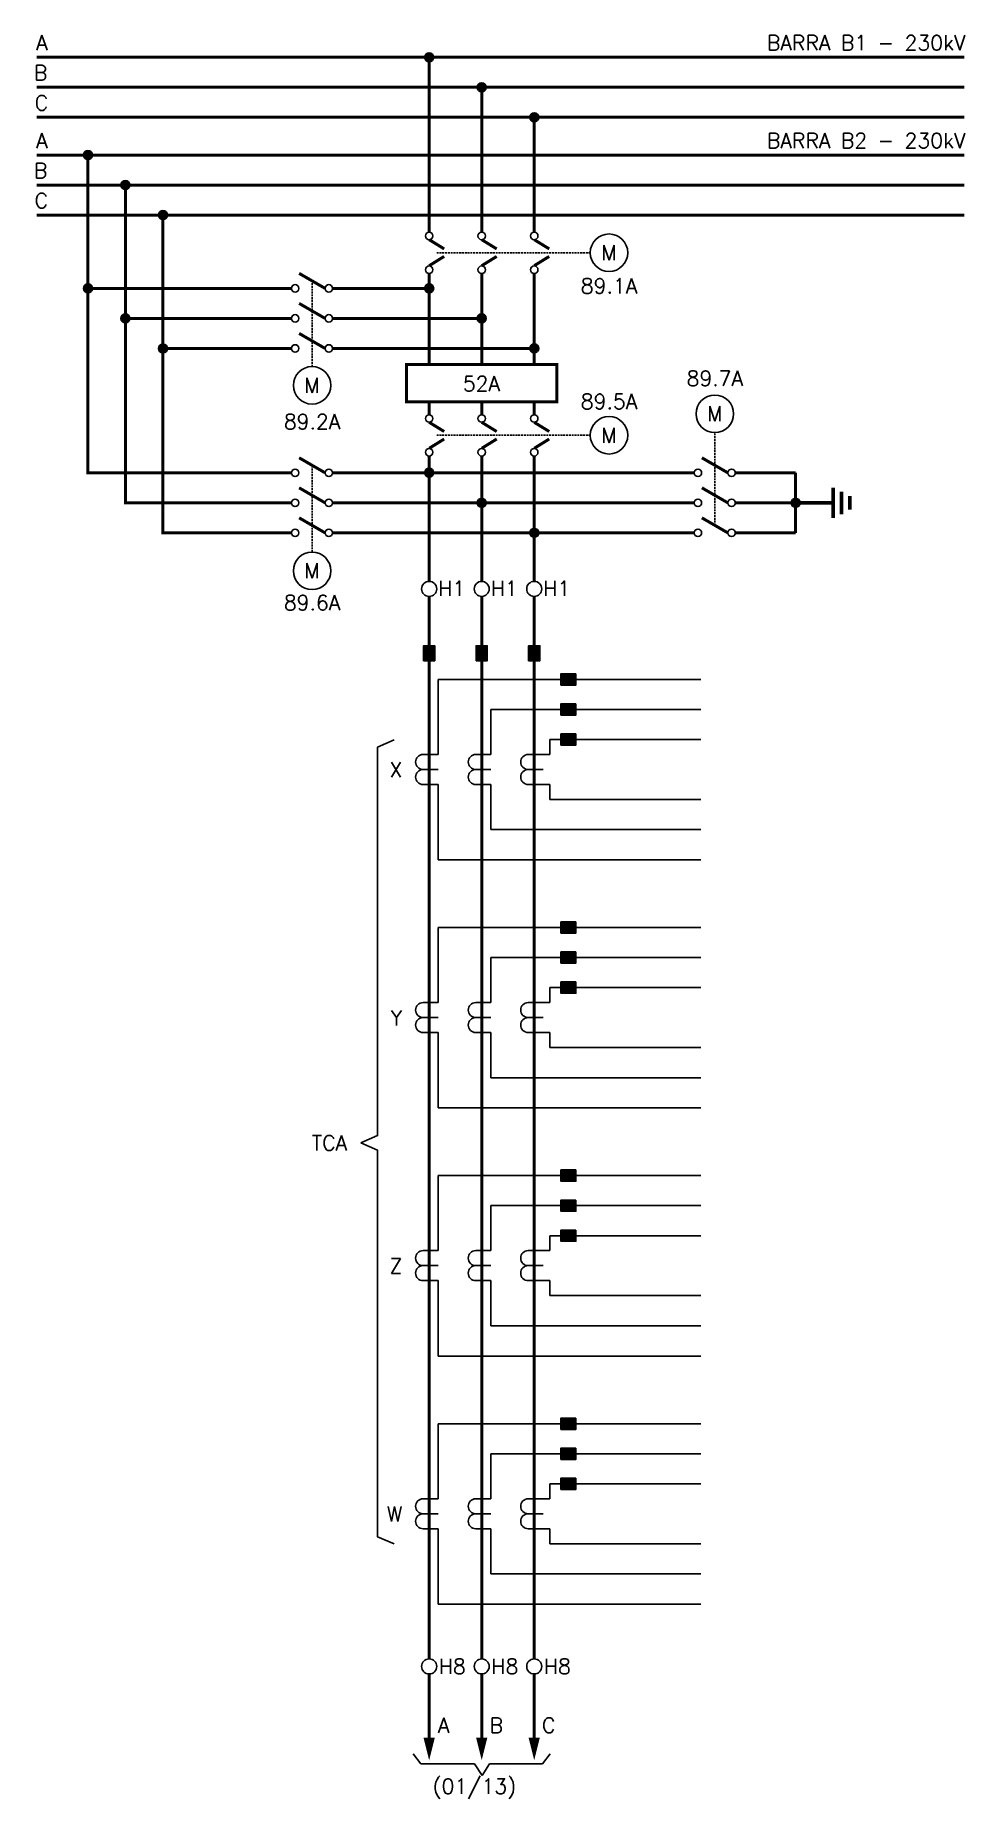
# Model space of a CAD drawing. Header units: millimetres. Extents: x 1770 to 1894, y 1157 to 1392.
import ezdxf
from ezdxf.enums import TextEntityAlignment as Align

# ---------------------------------------------------------------- set-up
doc = ezdxf.new("R2010")
doc.units = ezdxf.units.MM
doc.linetypes.add('HIDDEN', pattern=[0.375, 0.25, -0.125])
doc.styles.add('ROMANS', font='romans', dxfattribs={"height": 0.2})

# ---------------------------------------------------------------- blocks, each defined once
blk = doc.blocks.new('QUA')
at = {"color": 0}
blk.add_lwpolyline([(0, -2), (1.5, -2), (1.5, 0), (0, 0)], close=True, dxfattribs=at)
blk.add_solid([(0, 0), (1.5, 0), (0, -2), (1.5, -2)], dxfattribs=at)
blk = doc.blocks.new('TRIFILAR_1')
h = blk.add_hatch(color=5)
h.paths.add_polyline_path([(51.69, 0.06), (52.89, 0.06, 0.906485)])
h.paths.add_polyline_path([(52.29, 0.06), (51.69, 0.06, 0.024511), (51.69, 0, 0.414214), (52.29, -0.6)])
h.paths.add_polyline_path([(52.89, 0, 0.024511), (52.89, 0.06), (52.29, 0.06), (52.29, -0.6, 0.414214)])
h = blk.add_hatch(color=5)
h.paths.add_polyline_path([(58.69, -3.94), (59.89, -3.94, 0.906485)])
h.paths.add_polyline_path([(59.29, -3.94), (58.69, -3.94, 0.024511), (58.69, -4, 0.414214), (59.29, -4.6)])
h.paths.add_polyline_path([(59.89, -4, 0.024511), (59.89, -3.94), (59.29, -3.94), (59.29, -4.6, 0.414214)])
h = blk.add_hatch(color=5)
h.paths.add_polyline_path([(65.69, -7.94), (66.89, -7.94, 0.906485)])
h.paths.add_polyline_path([(66.29, -7.94), (65.69, -7.94, 0.024511), (65.69, -8, 0.414214), (66.29, -8.6)])
h.paths.add_polyline_path([(66.89, -8, 0.024511), (66.89, -7.94), (66.29, -7.94), (66.29, -8.6, 0.414214)])
h = blk.add_hatch(color=5)
h.paths.add_polyline_path([(6.22, -12.96), (7.42, -12.96, 0.906485)])
h.paths.add_polyline_path([(6.82, -12.96), (6.22, -12.96, 0.024511), (6.22, -13.02, 0.414214), (6.82, -13.62)])
h.paths.add_polyline_path([(7.42, -13.02, 0.024511), (7.42, -12.96), (6.82, -12.96), (6.82, -13.62, 0.414214)])
h = blk.add_hatch(color=5)
h.paths.add_polyline_path([(11.22, -16.96), (12.42, -16.96, 0.906485)])
h.paths.add_polyline_path([(11.82, -16.96), (11.22, -16.96, 0.024511), (11.22, -17.02, 0.414214), (11.82, -17.62)])
h.paths.add_polyline_path([(12.42, -17.02, 0.024511), (12.42, -16.96), (11.82, -16.96), (11.82, -17.62, 0.414214)])
h = blk.add_hatch(color=5)
h.paths.add_polyline_path([(16.22, -20.96), (17.42, -20.96, 0.906485)])
h.paths.add_polyline_path([(16.82, -20.96), (16.22, -20.96, 0.024511), (16.22, -21.02, 0.414214), (16.82, -21.62)])
h.paths.add_polyline_path([(17.42, -21.02, 0.024511), (17.42, -20.96), (16.82, -20.96), (16.82, -21.62, 0.414214)])
h = blk.add_hatch(color=5)
h.paths.add_polyline_path([(6.23, -30.74), (7.42, -30.74, 0.906485)])
h.paths.add_polyline_path([(6.82, -30.74), (6.23, -30.74, 0.024511), (6.22, -30.8, 0.414214), (6.82, -31.4)])
h.paths.add_polyline_path([(7.42, -30.8, 0.024511), (7.42, -30.74), (6.82, -30.74), (6.82, -31.4, 0.414214)])
h = blk.add_hatch(color=5)
h.paths.add_polyline_path([(51.69, -30.74), (52.89, -30.74, 0.906485)])
h.paths.add_polyline_path([(52.29, -30.74), (51.69, -30.74, 0.024511), (51.69, -30.8, 0.414214), (52.29, -31.4)])
h.paths.add_polyline_path([(52.89, -30.8, 0.024511), (52.89, -30.74), (52.29, -30.74), (52.29, -31.4, 0.414214)])
h = blk.add_hatch(color=5)
h.paths.add_polyline_path([(11.23, -34.74), (12.42, -34.74, 0.906485)])
h.paths.add_polyline_path([(11.82, -34.74), (11.23, -34.74, 0.024511), (11.22, -34.8, 0.414214), (11.82, -35.4)])
h.paths.add_polyline_path([(12.42, -34.8, 0.024511), (12.42, -34.74), (11.82, -34.74), (11.82, -35.4, 0.414214)])
h = blk.add_hatch(color=5)
h.paths.add_polyline_path([(58.69, -34.74), (59.89, -34.74, 0.906485)])
h.paths.add_polyline_path([(59.29, -34.74), (58.69, -34.74, 0.024511), (58.69, -34.79, 0.414214), (59.29, -35.39)])
h.paths.add_polyline_path([(59.89, -34.79, 0.024511), (59.89, -34.74), (59.29, -34.74), (59.29, -35.39, 0.414214)])
h = blk.add_hatch(color=5)
h.paths.add_polyline_path([(16.23, -38.74), (17.42, -38.74, 0.906485)])
h.paths.add_polyline_path([(16.82, -38.74), (16.23, -38.74, 0.024511), (16.22, -38.8, 0.414214), (16.82, -39.4)])
h.paths.add_polyline_path([(17.42, -38.8, 0.024511), (17.42, -38.74), (16.82, -38.74), (16.82, -39.4, 0.414214)])
h = blk.add_hatch(color=5)
h.paths.add_polyline_path([(65.69, -38.74), (66.89, -38.74, 0.906485)])
h.paths.add_polyline_path([(66.29, -38.74), (65.69, -38.74, 0.024511), (65.69, -38.79, 0.414214), (66.29, -39.39)])
h.paths.add_polyline_path([(66.89, -38.79, 0.024511), (66.89, -38.74), (66.29, -38.74), (66.29, -39.39, 0.414214)])
h = blk.add_hatch(color=5)
h.paths.add_polyline_path([(51.69, -55.3), (52.89, -55.3, 0.906485)])
h.paths.add_polyline_path([(52.29, -55.3), (51.69, -55.3, 0.024511), (51.69, -55.36, 0.414214), (52.29, -55.96)])
h.paths.add_polyline_path([(52.89, -55.36, 0.024511), (52.89, -55.3), (52.29, -55.3), (52.29, -55.96, 0.414214)])
h = blk.add_hatch(color=5)
h.paths.add_polyline_path([(58.69, -59.3), (59.89, -59.3, 0.906485)])
h.paths.add_polyline_path([(59.29, -59.3), (58.69, -59.3, 0.024511), (58.69, -59.36, 0.414214), (59.29, -59.96)])
h.paths.add_polyline_path([(59.89, -59.36, 0.024511), (59.89, -59.3), (59.29, -59.3), (59.29, -59.96, 0.414214)])
h = blk.add_hatch(color=5)
h.paths.add_polyline_path([(100.53, -59.3), (101.72, -59.3, 0.906485)])
h.paths.add_polyline_path([(101.13, -59.3), (100.53, -59.3, 0.024511), (100.53, -59.36, 0.414214), (101.13, -59.96)])
h.paths.add_polyline_path([(101.73, -59.36, 0.024511), (101.72, -59.3), (101.13, -59.3), (101.13, -59.96, 0.414214)])
h = blk.add_hatch(color=5)
h.paths.add_polyline_path([(65.69, -63.3), (66.89, -63.3, 0.906485)])
h.paths.add_polyline_path([(66.29, -63.3), (65.69, -63.3, 0.024511), (65.69, -63.36, 0.414214), (66.29, -63.96)])
h.paths.add_polyline_path([(66.89, -63.36, 0.024511), (66.89, -63.3), (66.29, -63.3), (66.29, -63.96, 0.414214)])
at = {"color": 5, "linetype": 'Continuous'}
for p, q in [((6.82, -55.36), (6.82, -12.96)), ((16.82, -63.36), (16.82, -20.96)), ((33.93, -55.36), (6.82, -55.36)), ((33.93, -63.36), (16.82, -63.36))]:
    blk.add_line(p, q, dxfattribs=at)
at = {"linetype": 'HIDDEN'}
for p, q in [((36.69, -41.21), (36.69, -29.79)), ((90.36, -62.36), (90.36, -50)), ((36.69, -65.92), (36.69, -54.36))]:
    blk.add_line(p, q, dxfattribs=at)
for p, q in [((53.49, -82.89), (88.49, -82.89)), ((53.49, -92.89), (53.49, -82.89)), ((60.49, -86.89), (88.49, -86.89)), ((60.49, -92.89), (60.49, -86.89)), ((68.37, -90.89), (88.49, -90.89)), ((68.37, -92.89), (68.37, -90.89)), ((65.49, -92.89), (68.37, -92.89)), ((51.49, -94.89), (53.49, -94.89)), ((53.49, -94.89), (51.79, -94.89)), ((51.79, -94.89), (53.49, -94.89)), ((58.49, -94.89), (60.49, -94.89)), ((65.49, -94.89), (67.49, -94.89)), ((67.49, -94.89), (65.79, -94.89)), ((65.79, -94.89), (67.49, -94.89)), ((53.49, -96.89), (51.49, -96.89)), ((53.49, -96.89), (53.49, -106.92)), ((60.49, -96.89), (58.49, -96.89)), ((60.49, -102.89), (60.49, -96.89)), ((68.37, -96.89), (65.49, -96.89)), ((68.37, -96.89), (68.37, -98.88)), ((68.37, -98.88), (88.48, -98.88)), ((60.49, -102.89), (88.48, -102.89)), ((53.49, -106.92), (88.48, -106.92)), ((53.49, -115.94), (88.49, -115.94)), ((53.49, -125.94), (53.49, -115.94)), ((60.49, -119.94), (88.49, -119.94)), ((60.49, -125.94), (60.49, -119.94)), ((68.37, -123.94), (88.49, -123.94)), ((68.37, -125.94), (68.37, -123.94)), ((65.49, -125.94), (68.37, -125.94)), ((51.49, -127.94), (53.49, -127.94)), ((53.49, -127.94), (51.79, -127.94)), ((51.79, -127.94), (53.49, -127.94)), ((58.49, -127.94), (60.49, -127.94)), ((65.49, -127.94), (67.49, -127.94)), ((67.49, -127.94), (65.79, -127.94)), ((65.79, -127.94), (67.49, -127.94)), ((53.49, -129.94), (51.49, -129.94)), ((53.49, -129.94), (53.49, -139.97)), ((60.49, -129.94), (58.49, -129.94)), ((60.49, -135.95), (60.49, -129.94)), ((68.37, -129.94), (65.49, -129.94)), ((68.37, -129.94), (68.37, -131.94)), ((68.37, -131.94), (88.48, -131.94)), ((60.49, -135.95), (88.48, -135.95)), ((53.49, -139.97), (88.48, -139.97)), ((53.49, -148.99), (88.49, -148.99)), ((53.49, -158.99), (53.49, -148.99)), ((60.49, -153), (88.49, -153)), ((60.49, -158.99), (60.49, -153)), ((68.37, -157), (88.49, -157)), ((68.37, -158.99), (68.37, -157)), ((65.49, -158.99), (68.37, -158.99)), ((51.49, -160.99), (53.49, -160.99)), ((53.49, -160.99), (51.79, -160.99)), ((51.79, -160.99), (53.49, -160.99)), ((58.49, -160.99), (60.49, -160.99)), ((60.49, -160.99), (58.79, -160.99)), ((58.79, -160.99), (60.49, -160.99)), ((65.49, -160.99), (67.49, -160.99)), ((67.49, -160.99), (65.79, -160.99)), ((65.79, -160.99), (67.49, -160.99)), ((53.49, -162.99), (51.49, -162.99)), ((53.49, -162.99), (53.49, -173.03)), ((60.49, -162.99), (58.49, -162.99)), ((60.49, -169), (60.49, -162.99)), ((68.37, -162.99), (65.49, -162.99)), ((68.37, -162.99), (68.37, -164.99)), ((68.37, -164.99), (88.48, -164.99)), ((60.49, -169), (88.48, -169)), ((53.49, -173.03), (88.48, -173.03)), ((53.49, -182.05), (88.49, -182.05)), ((53.49, -192.05), (53.49, -182.05)), ((60.49, -186.05), (88.49, -186.05)), ((60.49, -192.05), (60.49, -186.05)), ((68.37, -190.05), (88.49, -190.05)), ((68.37, -192.05), (68.37, -190.05)), ((65.49, -192.05), (68.37, -192.05)), ((51.49, -194.05), (53.49, -194.05)), ((53.49, -194.05), (51.79, -194.05)), ((51.79, -194.05), (53.49, -194.05)), ((58.49, -194.05), (60.49, -194.05)), ((65.49, -194.05), (67.49, -194.05)), ((67.49, -194.05), (65.79, -194.05)), ((65.79, -194.05), (67.49, -194.05)), ((53.49, -196.05), (51.49, -196.05)), ((53.49, -196.05), (53.49, -206.08)), ((60.49, -196.05), (58.49, -196.05)), ((60.49, -202.06), (60.49, -196.05)), ((68.37, -196.05), (65.49, -196.05)), ((68.37, -196.05), (68.37, -198.05)), ((68.37, -198.05), (88.48, -198.05)), ((60.49, -202.06), (88.48, -202.06)), ((53.49, -206.08), (88.48, -206.08)), ((51.18, -227.35), (50.18, -226.03)), ((58.34, -227.35), (51.18, -227.35)), ((59.34, -228.9), (58.34, -227.35)), ((59.34, -228.9), (60.34, -227.35)), ((60.34, -227.35), (67.4, -227.35)), ((67.4, -227.35), (68.4, -226.03))]:
    blk.add_line(p, q)
at = {"color": 5, "linetype": 'Continuous', "const_width": 0.4}
for points in [[(0, 0), (123.6, 0)], [(52.29, -23.3), (52.29, 0)], [(0, -4), (123.6, -4)], [(59.29, -23.3), (59.29, -4)], [(0, -8), (123.6, -8)], [(66.29, -23.3), (66.29, -8)], [(123.6, -13.02), (0, -13.02)], [(123.6, -17.02), (0, -17.02)], [(33.93, -59.36), (11.82, -59.36), (11.82, -16.96)], [(123.6, -21.02), (0, -21.02)], [(52.29, -28.8), (52.29, -40.91)], [(59.29, -28.8), (59.29, -40.91)], [(66.29, -28.8), (66.29, -40.91)], [(33.93, -30.79), (6.82, -30.8), (6.82, -30.8)], [(52.29, -30.79), (39.42, -30.79)], [(33.93, -34.79), (11.82, -34.79), (11.82, -34.79)], [(59.29, -34.79), (39.42, -34.79)], [(33.93, -38.79), (16.82, -38.79), (16.82, -38.79)], [(66.29, -38.79), (39.42, -38.79)], [(52.29, -47.63), (52.29, -45.91)], [(59.29, -47.63), (59.29, -45.91)], [(66.29, -47.63), (66.29, -45.91)], [(52.29, -69.83), (52.29, -53.13)], [(59.29, -69.83), (59.29, -53.13)], [(66.29, -69.83), (66.29, -53.13)], [(87.6, -55.36), (39.42, -55.36)], [(93.09, -55.36), (101.13, -55.36)], [(101.13, -63.36), (101.13, -55.36)], [(87.6, -59.36), (39.42, -59.36)], [(93.09, -59.36), (101.13, -59.36)], [(87.6, -63.36), (39.42, -63.36)], [(93.09, -63.36), (101.13, -63.36)], [(52.29, -213.41), (52.29, -71.83)], [(59.29, -213.41), (59.29, -71.83)], [(66.29, -213.41), (66.29, -71.83)], [(52.29, -215.39), (52.29, -223.89)], [(59.29, -215.39), (59.29, -223.89)], [(66.29, -215.39), (66.29, -223.89)]]:
    blk.add_lwpolyline(points, dxfattribs=at)
at = {"color": 5}
for points, const_width in [([(33.93, -55.36), (6.82, -55.36), (6.82, -12.96)], 0.4), ([(33.93, -63.36), (16.82, -63.36), (16.82, -20.96)], 0.4), ([(52.29, -24.3), (54.29, -25.53)], 0.4), ([(59.29, -24.3), (61.29, -25.53)], 0.4), ([(66.29, -24.3), (68.29, -25.53)], 0.4), ([(52.29, -27.77), (54.29, -26.53)], 0.4), ([(59.29, -27.77), (61.29, -26.53)], 0.4), ([(66.29, -27.77), (68.29, -26.53)], 0.4), ([(38.42, -30.79), (34.96, -28.79)], 0.4), ([(38.42, -34.79), (34.96, -32.79)], 0.4), ([(38.42, -38.79), (34.96, -36.79)], 0.4), ([(52.29, -48.63), (54.29, -49.86)], 0.4), ([(59.29, -48.63), (61.29, -49.86)], 0.4), ([(66.29, -48.63), (68.29, -49.86)], 0.4), ([(52.29, -52.1), (54.29, -50.86)], 0.4), ([(59.29, -52.1), (61.29, -50.86)], 0.4), ([(66.29, -52.1), (68.29, -50.86)], 0.4), ([(38.42, -55.36), (34.96, -53.36)], 0.4), ([(92.09, -55.36), (88.63, -53.36)], 0.4), ([(38.42, -59.36), (34.96, -57.36)], 0.4), ([(92.09, -59.36), (88.63, -57.36)], 0.4), ([(101.13, -59.36), (106.13, -59.36), (106.13, -57.36), (106.13, -61.36)], 0.5), ([(107.24, -60.88), (107.24, -57.86)], 0.5), ([(108.35, -60.27), (108.35, -58.46)], 0.5), ([(38.42, -63.36), (34.96, -61.36)], 0.4), ([(92.09, -63.36), (88.63, -61.36)], 0.4)]:
    blk.add_lwpolyline(points, dxfattribs=dict(at, const_width=const_width))
at = {"linetype": 'HIDDEN'}
for points in [[(53.29, -26.04), (73.76, -26.04)], [(53.29, -50.36), (73.76, -50.36)]]:
    blk.add_lwpolyline(points, dxfattribs=at)
at = {"color": 5, "const_width": 0.4}
blk.add_lwpolyline([(49.29, -45.91), (69.29, -45.91), (69.29, -40.91), (49.29, -40.91)], close=True, dxfattribs=at)
at = {"color": 7, "linetype": 'Continuous'}
for points in [[(47.63, -90.95), (45.41, -91.92), (45.41, -143.67), (43.18, -144.64)], [(47.63, -198.07), (45.41, -197.1), (45.41, -145.61), (43.18, -144.64)]]:
    blk.add_lwpolyline(points, dxfattribs=at)
for points in [[(51.49, -94.89, -1), (51.49, -92.89), (53.49, -92.89)], [(58.49, -94.89, -1), (58.49, -92.89), (60.49, -92.89)], [(51.49, -127.94, -1), (51.49, -125.94), (53.49, -125.94)], [(58.49, -127.94, -1), (58.49, -125.94), (60.49, -125.94)], [(51.49, -160.99, -1), (51.49, -158.99), (53.49, -158.99)], [(58.49, -160.99, -1), (58.49, -158.99), (60.49, -158.99)], [(51.49, -194.05, -1), (51.49, -192.05), (53.49, -192.05)], [(58.49, -194.05, -1), (58.49, -192.05), (60.49, -192.05)]]:
    blk.add_lwpolyline(points, format="xyb")
for points in [[(52.29, -226.89, 0, 1.5, 0), (52.29, -223.89, 1.5, 1.5, 0)], [(59.29, -226.89, 0, 1.5, 0), (59.29, -223.89, 1.5, 1.5, 0)], [(66.29, -226.89, 0, 1.5, 0), (66.29, -223.89, 1.5, 1.5, 0)]]:
    blk.add_lwpolyline(points, format="xyseb", dxfattribs=at)
at = {"color": 5}
for centre in [(52.29, 0), (59.29, -4), (66.29, -8), (6.82, -13.02), (11.82, -17.02), (16.82, -21.02), (6.82, -30.8), (52.29, -30.8), (11.82, -34.8), (59.29, -34.79), (16.82, -38.8), (66.29, -38.79), (52.29, -55.36), (59.29, -59.36), (101.13, -59.36), (66.29, -63.36)]:
    blk.add_circle(centre, 0.6, dxfattribs=at)
at = {"linetype": 'Continuous'}
for centre in [(52.29, -23.8), (59.29, -23.8), (66.29, -23.8), (52.29, -28.3), (59.29, -28.3), (66.29, -28.3), (34.43, -30.79), (38.92, -30.79), (34.43, -34.79), (38.92, -34.79), (34.43, -38.79), (38.92, -38.79), (52.29, -48.13), (59.29, -48.13), (66.29, -48.13), (52.29, -52.63), (59.29, -52.63), (66.29, -52.63), (34.43, -55.36), (38.92, -55.36), (88.1, -55.36), (92.59, -55.36), (34.43, -59.36), (38.92, -59.36), (88.1, -59.36), (92.59, -59.36), (34.43, -63.36), (38.92, -63.36), (88.1, -63.36), (92.59, -63.36)]:
    blk.add_circle(centre, 0.5, dxfattribs=at)
at = {"color": 0}
for centre, radius in [((76.26, -26.04), 2.5), ((36.69, -43.71), 2.5), ((90.36, -47.5), 2.5), ((76.26, -50.36), 2.5), ((36.69, -68.42), 2.5), ((52.29, -70.83), 1), ((59.29, -70.83), 1), ((66.29, -70.83), 1), ((52.29, -214.39), 1), ((59.29, -214.39), 1), ((66.29, -214.39), 1)]:
    blk.add_circle(centre, radius, dxfattribs=at)
for centre in [(65.49, -93.89), (51.49, -95.89), (58.49, -95.89), (65.49, -95.89), (65.49, -126.94), (51.49, -128.94), (58.49, -128.94), (65.49, -128.94), (65.49, -159.99), (51.49, -161.99), (58.49, -161.99), (65.49, -161.99), (65.49, -193.05), (51.49, -195.05), (58.49, -195.05), (65.49, -195.05)]:
    blk.add_arc(centre, 1, 90, 270)
for p in [(51.54, -78.4), (58.54, -78.4), (65.54, -78.4)]:
    blk.add_blockref('QUA', p, dxfattribs=at)
at = {"color": 0, "xscale": -1, "rotation": 90}
for p in [(69.84, -82.14), (69.84, -115.19), (69.84, -148.24), (69.84, -181.3)]:
    blk.add_blockref('QUA', p, dxfattribs=at)
at = {"xscale": -1, "rotation": 90}
for p in [(69.85, -86.14), (69.85, -90.14), (69.85, -119.19), (69.85, -123.19), (69.85, -152.25), (69.85, -156.25), (69.85, -185.3), (69.85, -189.3)]:
    blk.add_blockref('QUA', p, dxfattribs=at)
at = {"color": 7, "linetype": 'Continuous', "style": 'ROMANS'}
for s, p in [('A', (-0.09, 0.93)), ('B', (-0.38, -3.07)), ('C', (-0.27, -7.07)), ('A', (-0.09, -12.09)), ('B', (-0.38, -16.09)), ('C', (-0.29, -20.09))]:
    blk.add_text(s, height=2, dxfattribs=at).set_placement(p)
for s, p in [('BARRA B1 - 230kV', (123.78, 0.93)), ('BARRA B2 - 230kV', (123.78, -12.09))]:
    blk.add_text(s, height=2, dxfattribs=at).set_placement(p, align=Align.RIGHT)
at = {"style": 'ROMANS'}
for s, p in [('M', (76.26, -26.04)), ('89.1A', (76.26, -30.46)), ('89.7A', (90.36, -42.79)), ('M', (36.69, -43.71)), ('89.5A', (76.26, -45.86)), ('M', (90.36, -47.5)), ('89.2A', (36.69, -48.54)), ('M', (76.26, -50.36)), ('M', (36.69, -68.42)), ('H1', (55.3, -70.76)), ('H1', (62.3, -70.76)), ('H1', (69.3, -70.76)), ('89.6A', (36.69, -72.66)), ('H8', (55.38, -214.39)), ('H8', (62.38, -214.39)), ('H8', (69.38, -214.39)), ('A', (54.23, -222.23)), ('B', (61.23, -222.23)), ('C', (68.23, -222.23))]:
    blk.add_text(s, height=2, dxfattribs=at).set_placement(p, align=Align.MIDDLE_CENTER)
at = {"color": 7, "style": 'ROMANS'}
blk.add_text('52A', height=2, dxfattribs=at).set_placement((59.26, -43.49), align=Align.MIDDLE_CENTER)
at = {"style": 'ROMANS'}
for s, p in [('X', (48.71, -94.93)), ('Y', (48.71, -127.98)), ('TCA', (41.37, -144.64)), ('Z', (48.71, -161.04)), ('W', (48.71, -194.09))]:
    blk.add_text(s, height=2, dxfattribs=at).set_placement(p, align=Align.MIDDLE_RIGHT)
blk.add_text('(01/13)', height=2, dxfattribs=at).set_placement((52.75, -230.35), align=Align.MIDDLE_LEFT)

msp = doc.modelspace()

# ---------------------------------------------------------------- block references
msp.add_blockref('TRIFILAR_1', (1770.12, 1389.15))

doc.saveas('drawing.dxf')
